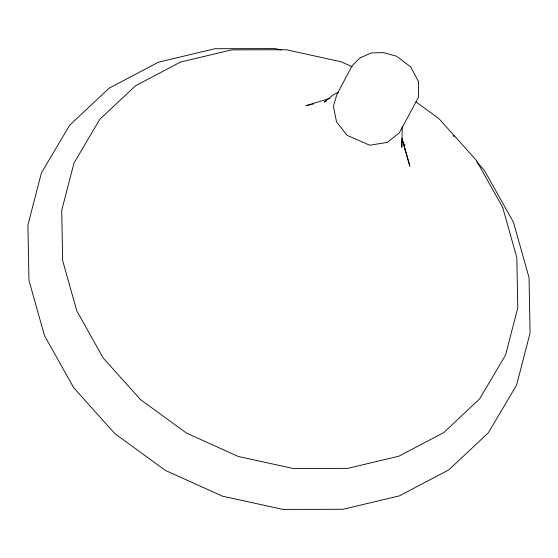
<?xml version="1.0" encoding="UTF-8"?>
<svg xmlns="http://www.w3.org/2000/svg" width="558" height="558" viewBox="0 0 558 558"><rect width="100%" height="100%" fill="white"/><g stroke="black" fill="none" stroke-linecap="round" stroke-linejoin="round"><path stroke-width="0.84" d="M402.262 126.764L401.837 147.347L401.711 140.532M326.346 100.914L324.065 102.121L333.712 94.574L338.232 92.349M329.883 98.334L305.882 105.734L313.38 103.948M281.072 49.906L275.115 48.602L214.956 48.713L158.549 62.154L109.173 88.143L69.694 125.166L41.404 172.931L27.9 225.062L28.96 280.381L44.514 335.679L73.677 387.726L114.739 433.517L165.314 470.38L222.468 496.174L282.885 509.398L343.044 509.287L399.451 495.846L448.827 469.857L488.306 432.834L516.596 385.069L530.1 332.938L529.04 277.619L513.486 222.321L484.323 170.274L476.804 161.89M352.168 66.744L341.161 61.778L286.317 49.767L231.709 49.864L180.499 62.064L135.678 85.66L99.84 119.266L73.963 163.11L61.708 210.422L62.67 260.628L76.788 310.813L103.251 358.055L140.518 399.605L186.421 433.064L238.294 456.472L293.117 468.476L347.718 468.371L398.907 456.179L443.722 432.59L479.552 398.984L505.52 355.209L517.782 307.883L516.827 257.67L502.702 207.471L476.232 160.223L438.958 118.659L416.003 101.926M453.096 135.448L454.254 136.738M403.322 143.483L405.066 145.429L403.399 143.427M404.662 149.216L405.478 150.674L409.844 166.193L402.109 138.789M402.011 138.384L405.478 150.674M418.549 81.684L418.472 97.266L399.284 132.923L387.343 142.395L369.696 145.219L347.076 135.336L336.544 121.923L333.405 106.369L336.767 94.741L352.07 65.788L359.77 58.081L371.161 52.947L383.248 52.585L396.571 56.212L410.653 66.869L418.549 81.684"/></g></svg>
